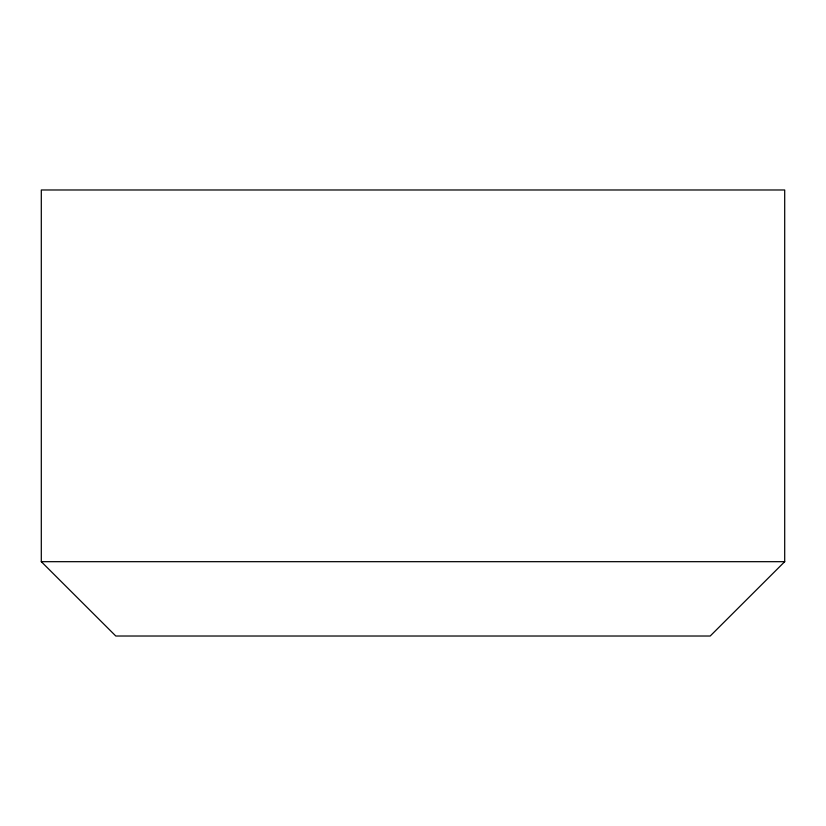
<?xml version="1.0" encoding="UTF-8"?>
<svg xmlns="http://www.w3.org/2000/svg" width="826" height="826" viewBox="0 0 826 826"><rect width="100%" height="100%" fill="white"/><g stroke="black" fill="none" stroke-linecap="round" stroke-linejoin="round"><path stroke-width="1.24" d="M784.7 561.68L710.205 636.02L115.795 636.02L41.3 561.68L41.3 189.98L784.7 189.98L784.7 561.68L41.3 561.68"/></g></svg>
